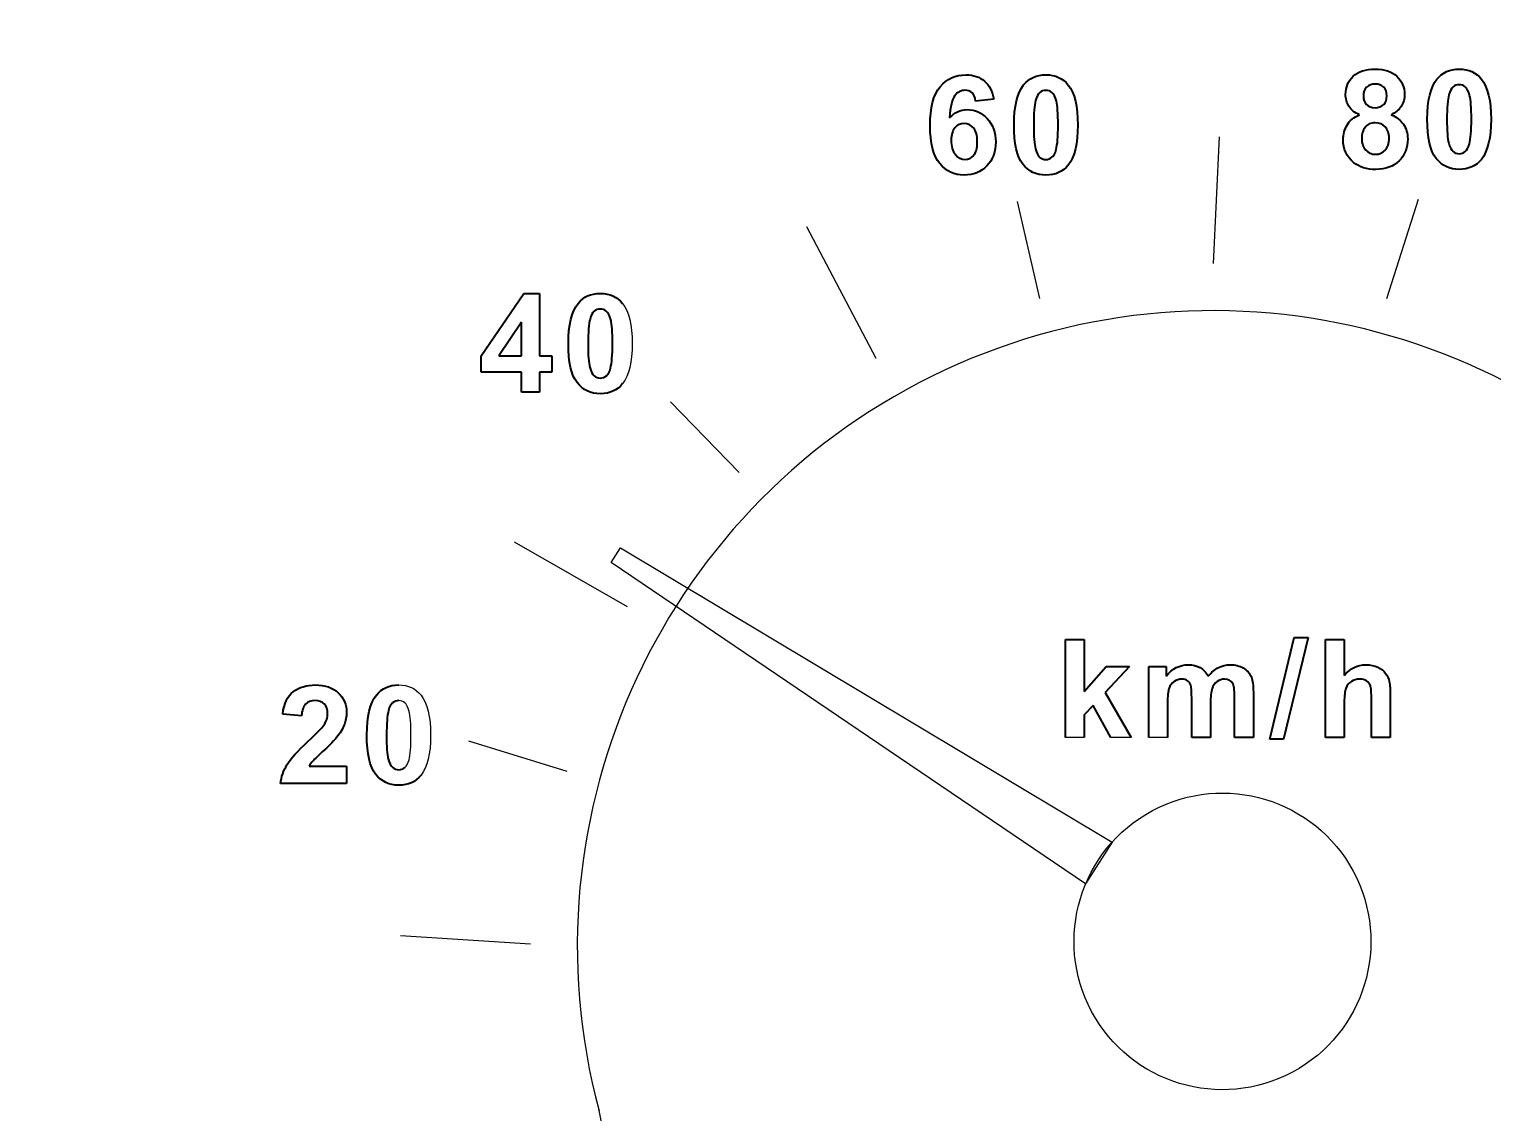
# Model space of a CAD drawing. Header units: millimetres. Extents: x 2768 to 3957, y 940 to 1781.
# Drawn here: x 3126.9 to 3202.1, y 1482.6 to 1538.3 of the extents above; entities that cross this region are included whole.
import ezdxf

# ---------------------------------------------------------------- set-up
doc = ezdxf.new("R2010")
doc.units = ezdxf.units.MM
doc.layers.add('layer 1', color=7, linetype='Continuous')
doc.layers.add('尺寸标注', color=2, linetype='Continuous', lineweight=25)
doc.styles.add('SGW', font='gbenor.shx', dxfattribs={"width": 0.6, "bigfont": 'hztxt.shx'})
doc.dimstyles.new('线性', dxfattribs={"dimtxt": 7, "dimasz": 3.5, "dimexe": 1.25, "dimexo": 0.625, "dimtad": 1, "dimdsep": 46, "dimtxsty": 'SGW', "dimcen": 2.5, "dimadec": 0, "dimazin": 0, "dimtfac": 1, "dimtmove": 0, "dimatfit": 3, "dimfxl": 0, "dimarcsym": 0})

# ---------------------------------------------------------------- blocks, each defined once
blk = doc.blocks.new('*D3')
at = {"layer": 'Defpoints', "color": 0, "transparency": 16777216}
for p in [(3153.99, 1607.225), (3267.573, 1607.225), (3238.49, 1435.655)]:
    blk.add_point(p, dxfattribs=at)
at = {"layer": '尺寸标注', "color": 0, "lineweight": -2, "transparency": 16777216}
for p, q in [((3154.615, 1607.225), (3268.823, 1607.225)), ((3267.573, 1439.155), (3267.573, 1603.725)), ((3239.115, 1435.655), (3268.823, 1435.655))]:
    blk.add_line(p, q, dxfattribs=at)
at = {"layer": '尺寸标注', "color": 0, "transparency": 16777216}
for points in [[(3266.989, 1603.725), (3268.156, 1603.725), (3267.573, 1607.225)], [(3266.989, 1439.155), (3268.156, 1439.155), (3267.573, 1435.655)]]:
    blk.add_solid(points, dxfattribs=at)
at = {"layer": '尺寸标注', "color": 0, "transparency": 16777216, "insert": (3263.448, 1507.203), "char_height": 7, "attachment_point": 5, "rotation": 90, "style": 'SGW'}
blk.add_mtext('\\M+181A3171.6%%P0.5', dxfattribs=at)
blk = doc.blocks.new('_DotSmall')
at = {"color": 0, "linetype": 'ByBlock', "const_width": 0.5}
blk.add_lwpolyline([(-0.0625, 0, 1), (0.0625, 0, 1)], format="xyb", close=True, dxfattribs=at)
blk = doc.blocks.new('*D5')
at = {"layer": 'Defpoints', "color": 0, "transparency": 16777216}
for p in [(2845.68, 1489.724), (3250.544, 1487.475), (3250.544, 1384.509)]:
    blk.add_point(p, dxfattribs=at)
at = {"layer": '尺寸标注', "color": 0, "lineweight": -2, "transparency": 16777216}
for p, q in [((2845.68, 1489.099), (2845.68, 1383.259)), ((3250.544, 1486.85), (3250.544, 1383.259)), ((2849.18, 1384.509), (3247.044, 1384.509))]:
    blk.add_line(p, q, dxfattribs=at)
at = {"layer": '尺寸标注', "color": 0, "transparency": 16777216}
for points in [[(2849.18, 1385.093), (2849.18, 1383.926), (2845.68, 1384.509)], [(3247.044, 1385.093), (3247.044, 1383.926), (3250.544, 1384.509)]]:
    blk.add_solid(points, dxfattribs=at)
at = {"layer": '尺寸标注', "color": 0, "transparency": 16777216, "insert": (3048.112, 1388.634), "char_height": 7, "attachment_point": 5, "style": 'SGW'}
blk.add_mtext('404.9', dxfattribs=at)
blk = doc.blocks.new('*D6')
at = {"layer": 'Defpoints', "color": 0, "transparency": 16777216}
for p in [(3048.359, 1617.424), (3281.8, 1617.424), (3048.242, 1422.425)]:
    blk.add_point(p, dxfattribs=at)
at = {"layer": '尺寸标注', "color": 0, "lineweight": -2, "transparency": 16777216}
for p, q in [((3048.984, 1617.424), (3283.05, 1617.424)), ((3281.8, 1425.925), (3281.8, 1613.924)), ((3048.867, 1422.425), (3283.05, 1422.425))]:
    blk.add_line(p, q, dxfattribs=at)
at = {"layer": '尺寸标注', "color": 0, "transparency": 16777216}
for points in [[(3281.217, 1613.924), (3282.383, 1613.924), (3281.8, 1617.424)], [(3281.217, 1425.925), (3282.383, 1425.925), (3281.8, 1422.425)]]:
    blk.add_solid(points, dxfattribs=at)
at = {"layer": '尺寸标注', "color": 0, "transparency": 16777216, "insert": (3277.675, 1519.924), "char_height": 7, "attachment_point": 5, "rotation": 90, "style": 'SGW'}
blk.add_mtext('195', dxfattribs=at)

msp = doc.modelspace()

# ---------------------------------------------------------------- linework, layer by layer
at = {"layer": 'layer 1', "color": 7}
for points, knots in [([(3195.001, 1535.878), (3195.264, 1536.124), (3195.638, 1536.247), (3196.123, 1536.247), (3196.123, 1536.247), (3196.602, 1536.247), (3196.975, 1536.124), (3197.24, 1535.878)], [0.1875, 0.1875, 0.1875, 0.1875, 0.25, 0.25, 0.25, 0.25, 0.3125, 0.3125, 0.3125, 0.3125]), ([(3176.164, 1531.264), (3175.862, 1530.952), (3175.472, 1530.796), (3174.997, 1530.796), (3174.997, 1530.796), (3174.488, 1530.796), (3174.068, 1530.993), (3173.74, 1531.389), (3173.74, 1531.389), (3173.412, 1531.786), (3173.247, 1532.435), (3173.247, 1533.338), (3173.247, 1533.338), (3173.247, 1534.263), (3173.417, 1534.93), (3173.76, 1535.339)], [0.5625, 0.5625, 0.5625, 0.5625, 0.625, 0.625, 0.625, 0.625, 0.6875, 0.6875, 0.6875, 0.6875, 0.75, 0.75, 0.75, 0.75, 0.8125, 0.8125, 0.8125, 0.8125]), ([(3173.76, 1535.339), (3174.102, 1535.749), (3174.546, 1535.953), (3175.093, 1535.953), (3175.093, 1535.953), (3175.476, 1535.953), (3175.794, 1535.845), (3176.046, 1535.631)], [0.8125, 0.8125, 0.8125, 0.8125, 0.875, 0.875, 0.875, 0.875, 0.9375, 0.9375, 0.9375, 0.9375]), ([(3178.011, 1531.362), (3177.71, 1531.74), (3177.56, 1532.414), (3177.56, 1533.383), (3177.56, 1533.383), (3177.56, 1534.334), (3177.725, 1535.018), (3178.056, 1535.436)], [0.625, 0.625, 0.625, 0.625, 0.75, 0.75, 0.75, 0.75, 0.875, 0.875, 0.875, 0.875]), ([(3180.347, 1535.429), (3180.675, 1535.016), (3180.839, 1534.33), (3180.839, 1533.372), (3180.839, 1533.372), (3180.839, 1532.417), (3180.673, 1531.73), (3180.343, 1531.312)], [0.125, 0.125, 0.125, 0.125, 0.25, 0.25, 0.25, 0.25, 0.375, 0.375, 0.375, 0.375]), ([(3194.777, 1534.337), (3194.663, 1534.521), (3194.607, 1534.725), (3194.607, 1534.945), (3194.607, 1534.945), (3194.607, 1535.321), (3194.737, 1535.632), (3195.001, 1535.878)], [0.0625, 0.0625, 0.0625, 0.0625, 0.125, 0.125, 0.125, 0.125, 0.1875, 0.1875, 0.1875, 0.1875]), ([(3196.565, 1535.315), (3196.455, 1535.424), (3196.312, 1535.478), (3196.132, 1535.478), (3196.132, 1535.478), (3195.946, 1535.478), (3195.798, 1535.423), (3195.687, 1535.314)], [0.625, 0.625, 0.625, 0.625, 0.75, 0.75, 0.75, 0.75, 0.875, 0.875, 0.875, 0.875]), ([(3196.564, 1534.426), (3196.673, 1534.535), (3196.728, 1534.686), (3196.728, 1534.879), (3196.728, 1534.879), (3196.728, 1535.061), (3196.674, 1535.206), (3196.565, 1535.315)], [0.375, 0.375, 0.375, 0.375, 0.5, 0.5, 0.5, 0.5, 0.625, 0.625, 0.625, 0.625]), ([(3197.24, 1535.878), (3197.505, 1535.632), (3197.638, 1535.321), (3197.638, 1534.945), (3197.638, 1534.945), (3197.638, 1534.711), (3197.577, 1534.502), (3197.455, 1534.319)], [0.3125, 0.3125, 0.3125, 0.3125, 0.375, 0.375, 0.375, 0.375, 0.4375, 0.4375, 0.4375, 0.4375]), ([(3199.257, 1531.657), (3198.956, 1532.034), (3198.805, 1532.708), (3198.805, 1533.677), (3198.805, 1533.677), (3198.805, 1534.628), (3198.971, 1535.313), (3199.302, 1535.73)], [0.625, 0.625, 0.625, 0.625, 0.75, 0.75, 0.75, 0.75, 0.875, 0.875, 0.875, 0.875]), ([(3201.592, 1535.723), (3201.92, 1535.31), (3202.085, 1534.625), (3202.085, 1533.666), (3202.085, 1533.666), (3202.085, 1532.711), (3201.919, 1532.025), (3201.589, 1531.606)], [0.125, 0.125, 0.125, 0.125, 0.25, 0.25, 0.25, 0.25, 0.375, 0.375, 0.375, 0.375]), ([(3175.411, 1535.02), (3175.314, 1535.111), (3175.188, 1535.157), (3175.034, 1535.157), (3175.034, 1535.157), (3174.831, 1535.157), (3174.658, 1535.065), (3174.516, 1534.881)], [0.125, 0.125, 0.125, 0.125, 0.1875, 0.1875, 0.1875, 0.1875, 0.25, 0.25, 0.25, 0.25]), ([(3178.672, 1534.636), (3178.606, 1534.386), (3178.572, 1533.965), (3178.572, 1533.372), (3178.572, 1533.372), (3178.572, 1532.779), (3178.603, 1532.373), (3178.661, 1532.151)], [0.1666667, 0.1666667, 0.1666667, 0.1666667, 0.25, 0.25, 0.25, 0.25, 0.3333333, 0.3333333, 0.3333333, 0.3333333]), ([(3179.727, 1532.111), (3179.793, 1532.36), (3179.827, 1532.779), (3179.827, 1533.372), (3179.827, 1533.372), (3179.827, 1533.965), (3179.796, 1534.372), (3179.737, 1534.594)], [0.6666667, 0.6666667, 0.6666667, 0.6666667, 0.75, 0.75, 0.75, 0.75, 0.8333333, 0.8333333, 0.8333333, 0.8333333]), ([(3199.918, 1534.93), (3199.852, 1534.68), (3199.818, 1534.259), (3199.818, 1533.666), (3199.818, 1533.666), (3199.818, 1533.074), (3199.848, 1532.667), (3199.907, 1532.446)], [0.1666667, 0.1666667, 0.1666667, 0.1666667, 0.25, 0.25, 0.25, 0.25, 0.3333333, 0.3333333, 0.3333333, 0.3333333]), ([(3200.973, 1532.406), (3201.038, 1532.654), (3201.073, 1533.074), (3201.073, 1533.666), (3201.073, 1533.666), (3201.073, 1534.259), (3201.042, 1534.666), (3200.983, 1534.888)], [0.6666667, 0.6666667, 0.6666667, 0.6666667, 0.75, 0.75, 0.75, 0.75, 0.8333333, 0.8333333, 0.8333333, 0.8333333]), ([(3174.249, 1533.734), (3174.491, 1534.019), (3174.79, 1534.161), (3175.148, 1534.161), (3175.148, 1534.161), (3175.553, 1534.161), (3175.899, 1534.007), (3176.187, 1533.699)], [0.3125, 0.3125, 0.3125, 0.3125, 0.375, 0.375, 0.375, 0.375, 0.4375, 0.4375, 0.4375, 0.4375]), ([(3195.686, 1534.425), (3195.796, 1534.317), (3195.94, 1534.262), (3196.123, 1534.262), (3196.123, 1534.262), (3196.306, 1534.262), (3196.453, 1534.317), (3196.564, 1534.426)], [0.125, 0.125, 0.125, 0.125, 0.25, 0.25, 0.25, 0.25, 0.375, 0.375, 0.375, 0.375]), ([(3175.479, 1533.219), (3175.351, 1533.372), (3175.19, 1533.449), (3174.997, 1533.449), (3174.997, 1533.449), (3174.811, 1533.449), (3174.653, 1533.376), (3174.525, 1533.23)], [0.625, 0.625, 0.625, 0.625, 0.75, 0.75, 0.75, 0.75, 0.875, 0.875, 0.875, 0.875]), ([(3175.493, 1531.808), (3175.613, 1531.948), (3175.672, 1532.179), (3175.672, 1532.497), (3175.672, 1532.497), (3175.672, 1532.825), (3175.608, 1533.066), (3175.479, 1533.219)], [0.375, 0.375, 0.375, 0.375, 0.5, 0.5, 0.5, 0.5, 0.625, 0.625, 0.625, 0.625]), ([(3176.187, 1533.699), (3176.475, 1533.392), (3176.619, 1532.995), (3176.619, 1532.508), (3176.619, 1532.508), (3176.619, 1531.99), (3176.468, 1531.576), (3176.164, 1531.264)], [0.4375, 0.4375, 0.4375, 0.4375, 0.5, 0.5, 0.5, 0.5, 0.5625, 0.5625, 0.5625, 0.5625]), ([(3195.02, 1531.447), (3194.659, 1531.733), (3194.479, 1532.123), (3194.479, 1532.62), (3194.479, 1532.62), (3194.479, 1532.893), (3194.547, 1533.143), (3194.682, 1533.372)], [0.8125, 0.8125, 0.8125, 0.8125, 0.875, 0.875, 0.875, 0.875, 0.9375, 0.9375, 0.9375, 0.9375]), ([(3196.642, 1533.272), (3196.509, 1533.416), (3196.34, 1533.488), (3196.135, 1533.488), (3196.135, 1533.488), (3195.899, 1533.488), (3195.723, 1533.405), (3195.607, 1533.243)], [0.625, 0.625, 0.625, 0.625, 0.75, 0.75, 0.75, 0.75, 0.875, 0.875, 0.875, 0.875]), ([(3195.638, 1532.088), (3195.774, 1531.939), (3195.945, 1531.865), (3196.15, 1531.865), (3196.15, 1531.865), (3196.35, 1531.865), (3196.515, 1531.936), (3196.646, 1532.08), (3196.646, 1532.08), (3196.776, 1532.223), (3196.842, 1532.43), (3196.842, 1532.702), (3196.842, 1532.702), (3196.842, 1532.938), (3196.775, 1533.129), (3196.642, 1533.272)], [0.125, 0.125, 0.125, 0.125, 0.25, 0.25, 0.25, 0.25, 0.375, 0.375, 0.375, 0.375, 0.5, 0.5, 0.5, 0.5, 0.625, 0.625, 0.625, 0.625]), ([(3197.581, 1533.408), (3197.727, 1533.192), (3197.799, 1532.943), (3197.799, 1532.661), (3197.799, 1532.661), (3197.799, 1532.194), (3197.651, 1531.815), (3197.354, 1531.524)], [0.5625, 0.5625, 0.5625, 0.5625, 0.625, 0.625, 0.625, 0.625, 0.6875, 0.6875, 0.6875, 0.6875]), ([(3174.549, 1531.855), (3174.693, 1531.683), (3174.859, 1531.598), (3175.045, 1531.598), (3175.045, 1531.598), (3175.225, 1531.598), (3175.373, 1531.668), (3175.493, 1531.808)], [0.125, 0.125, 0.125, 0.125, 0.25, 0.25, 0.25, 0.25, 0.375, 0.375, 0.375, 0.375]), ([(3178.887, 1531.708), (3178.979, 1531.635), (3179.082, 1531.598), (3179.199, 1531.598), (3179.199, 1531.598), (3179.316, 1531.598), (3179.421, 1531.635), (3179.513, 1531.71)], [0.4166667, 0.4166667, 0.4166667, 0.4166667, 0.5, 0.5, 0.5, 0.5, 0.5833333, 0.5833333, 0.5833333, 0.5833333]), ([(3197.354, 1531.524), (3197.056, 1531.232), (3196.661, 1531.086), (3196.167, 1531.086), (3196.167, 1531.086), (3195.707, 1531.086), (3195.325, 1531.206), (3195.02, 1531.447)], [0.6875, 0.6875, 0.6875, 0.6875, 0.75, 0.75, 0.75, 0.75, 0.8125, 0.8125, 0.8125, 0.8125]), ([(3201.589, 1531.606), (3201.316, 1531.261), (3200.935, 1531.09), (3200.445, 1531.09), (3200.445, 1531.09), (3199.954, 1531.09), (3199.558, 1531.278), (3199.257, 1531.657)], [0.375, 0.375, 0.375, 0.375, 0.5, 0.5, 0.5, 0.5, 0.625, 0.625, 0.625, 0.625]), ([(3200.133, 1532.002), (3200.225, 1531.929), (3200.328, 1531.892), (3200.445, 1531.892), (3200.445, 1531.892), (3200.562, 1531.892), (3200.667, 1531.929), (3200.759, 1532.005)], [0.4166667, 0.4166667, 0.4166667, 0.4166667, 0.5, 0.5, 0.5, 0.5, 0.5833333, 0.5833333, 0.5833333, 0.5833333]), ([(3180.343, 1531.312), (3180.07, 1530.967), (3179.689, 1530.796), (3179.199, 1530.796), (3179.199, 1530.796), (3178.708, 1530.796), (3178.312, 1530.984), (3178.011, 1531.362)], [0.375, 0.375, 0.375, 0.375, 0.5, 0.5, 0.5, 0.5, 0.625, 0.625, 0.625, 0.625]), ([(3155.102, 1520.121), (3154.801, 1520.498), (3154.65, 1521.172), (3154.65, 1522.141), (3154.65, 1522.141), (3154.65, 1523.092), (3154.816, 1523.777), (3155.147, 1524.194)], [0.625, 0.625, 0.625, 0.625, 0.75, 0.75, 0.75, 0.75, 0.875, 0.875, 0.875, 0.875]), ([(3155.763, 1523.395), (3155.697, 1523.144), (3155.663, 1522.723), (3155.663, 1522.131), (3155.663, 1522.131), (3155.663, 1521.538), (3155.693, 1521.131), (3155.752, 1520.91)], [0.1666667, 0.1666667, 0.1666667, 0.1666667, 0.25, 0.25, 0.25, 0.25, 0.3333333, 0.3333333, 0.3333333, 0.3333333]), ([(3156.818, 1520.87), (3156.883, 1521.118), (3156.918, 1521.538), (3156.918, 1522.131), (3156.918, 1522.131), (3156.918, 1522.723), (3156.887, 1523.13), (3156.828, 1523.352)], [0.6666667, 0.6666667, 0.6666667, 0.6666667, 0.75, 0.75, 0.75, 0.75, 0.8333333, 0.8333333, 0.8333333, 0.8333333]), ([(3155.978, 1520.467), (3156.07, 1520.394), (3156.173, 1520.356), (3156.29, 1520.356), (3156.29, 1520.356), (3156.407, 1520.356), (3156.512, 1520.394), (3156.604, 1520.469)], [0.4166667, 0.4166667, 0.4166667, 0.4166667, 0.5, 0.5, 0.5, 0.5, 0.5833333, 0.5833333, 0.5833333, 0.5833333]), ([(3157.434, 1520.07), (3157.161, 1519.726), (3156.78, 1519.554), (3156.29, 1519.554), (3156.29, 1519.554), (3155.799, 1519.554), (3155.403, 1519.742), (3155.102, 1520.121)], [0.375, 0.375, 0.375, 0.375, 0.5, 0.5, 0.5, 0.5, 0.625, 0.625, 0.625, 0.625]), ([(3185.376, 1505.031), (3185.695, 1505.419), (3186.076, 1505.613), (3186.517, 1505.613), (3186.517, 1505.613), (3186.751, 1505.613), (3186.954, 1505.564), (3187.126, 1505.468)], [0.06666667, 0.06666667, 0.06666667, 0.06666667, 0.1, 0.1, 0.1, 0.10000001, 0.13333333, 0.13333333, 0.13333333, 0.13333333]), ([(3187.55, 1505.031), (3187.71, 1505.226), (3187.884, 1505.372), (3188.07, 1505.468), (3188.07, 1505.468), (3188.256, 1505.564), (3188.455, 1505.613), (3188.666, 1505.613), (3188.666, 1505.613), (3188.934, 1505.613), (3189.163, 1505.557), (3189.348, 1505.448)], [0.1666667, 0.1666667, 0.1666667, 0.1666667, 0.2, 0.2, 0.2, 0.2, 0.2333333, 0.2333333, 0.2333333, 0.2333333, 0.2666667, 0.2666667, 0.2666667, 0.2666667]), ([(3194.539, 1505.065), (3194.852, 1505.429), (3195.224, 1505.613), (3195.658, 1505.613), (3195.658, 1505.613), (3195.882, 1505.613), (3196.082, 1505.57), (3196.261, 1505.488)], [0.0526316, 0.0526316, 0.0526316, 0.0526316, 0.1052632, 0.1052632, 0.1052632, 0.1052632, 0.1578947, 0.1578947, 0.1578947, 0.1578947]), ([(3140.509, 1504.225), (3140.812, 1504.457), (3141.191, 1504.573), (3141.646, 1504.573), (3141.646, 1504.573), (3142.145, 1504.573), (3142.536, 1504.438), (3142.821, 1504.17)], [0.57142857, 0.57142857, 0.57142857, 0.57142857, 0.61904762, 0.61904762, 0.61904762, 0.61904763, 0.66666667, 0.66666667, 0.66666667, 0.66666667]), ([(3186.484, 1504.795), (3186.411, 1504.846), (3186.313, 1504.872), (3186.189, 1504.872), (3186.189, 1504.872), (3186.039, 1504.872), (3185.905, 1504.832), (3185.786, 1504.751)], [0.76666667, 0.76666667, 0.76666667, 0.76666667, 0.8, 0.8, 0.8, 0.80000001, 0.83333333, 0.83333333, 0.83333333, 0.83333333]), ([(3186.695, 1501.871), (3186.695, 1501.871), (3186.695, 1503.876), (3186.695, 1503.876), (3186.695, 1503.876), (3186.695, 1504.232), (3186.678, 1504.461), (3186.644, 1504.565)], [0.66666667, 0.66666667, 0.66666667, 0.66666667, 0.7, 0.7, 0.7, 0.70000001, 0.73333333, 0.73333333, 0.73333333, 0.73333333]), ([(3188.797, 1504.665), (3188.707, 1504.802), (3188.57, 1504.872), (3188.384, 1504.872), (3188.384, 1504.872), (3188.248, 1504.872), (3188.121, 1504.831), (3188.001, 1504.747)], [0.46666667, 0.46666667, 0.46666667, 0.46666667, 0.5, 0.5, 0.5, 0.50000001, 0.53333333, 0.53333333, 0.53333333, 0.53333333]), ([(3195.684, 1504.78), (3195.591, 1504.841), (3195.475, 1504.872), (3195.335, 1504.872), (3195.335, 1504.872), (3195.174, 1504.872), (3195.03, 1504.833), (3194.904, 1504.754)], [0.5789474, 0.5789474, 0.5789474, 0.5789474, 0.6315789, 0.6315789, 0.6315789, 0.631579, 0.6842105, 0.6842105, 0.6842105, 0.6842105]), ([(3142.076, 1502.506), (3142.209, 1502.706), (3142.276, 1502.904), (3142.276, 1503.099), (3142.276, 1503.099), (3142.276, 1503.314), (3142.219, 1503.48), (3142.102, 1503.596), (3142.102, 1503.596), (3141.986, 1503.713), (3141.826, 1503.77), (3141.621, 1503.77), (3141.621, 1503.77), (3141.419, 1503.77), (3141.259, 1503.709), (3141.139, 1503.588)], [0.2380952, 0.2380952, 0.2380952, 0.2380952, 0.2857143, 0.2857143, 0.2857143, 0.2857143, 0.3333333, 0.3333333, 0.3333333, 0.3333333, 0.3809524, 0.3809524, 0.3809524, 0.3809524, 0.4285714, 0.4285714, 0.4285714, 0.4285714]), ([(3142.821, 1504.17), (3143.105, 1503.901), (3143.248, 1503.567), (3143.248, 1503.167), (3143.248, 1503.167), (3143.248, 1502.94), (3143.207, 1502.724), (3143.125, 1502.518)], [0.66666667, 0.66666667, 0.66666667, 0.66666667, 0.71428571, 0.71428571, 0.71428571, 0.71428572, 0.76190476, 0.76190476, 0.76190476, 0.76190476]), ([(3144.743, 1499.983), (3144.442, 1500.36), (3144.291, 1501.034), (3144.291, 1502.003), (3144.291, 1502.003), (3144.291, 1502.954), (3144.457, 1503.639), (3144.788, 1504.056)], [0.625, 0.625, 0.625, 0.625, 0.75, 0.75, 0.75, 0.75, 0.875, 0.875, 0.875, 0.875]), ([(3185.529, 1504.403), (3185.477, 1504.251), (3185.451, 1504), (3185.451, 1503.649), (3185.451, 1503.649), (3185.451, 1503.649), (3185.451, 1501.871), (3185.451, 1501.871)], [0.86666667, 0.86666667, 0.86666667, 0.86666667, 0.9, 0.9, 0.9, 0.90000001, 0.93333333, 0.93333333, 0.93333333, 0.93333333]), ([(3187.743, 1504.384), (3187.69, 1504.224), (3187.663, 1503.972), (3187.663, 1503.628), (3187.663, 1503.628), (3187.663, 1503.628), (3187.663, 1501.871), (3187.663, 1501.871)], [0.56666667, 0.56666667, 0.56666667, 0.56666667, 0.6, 0.6, 0.6, 0.60000001, 0.63333333, 0.63333333, 0.63333333, 0.63333333]), ([(3145.404, 1503.256), (3145.338, 1503.006), (3145.304, 1502.585), (3145.304, 1501.992), (3145.304, 1501.992), (3145.304, 1501.4), (3145.334, 1500.993), (3145.393, 1500.772)], [0.1666667, 0.1666667, 0.1666667, 0.1666667, 0.25, 0.25, 0.25, 0.25, 0.3333333, 0.3333333, 0.3333333, 0.3333333]), ([(3147.075, 1499.932), (3146.802, 1499.587), (3146.421, 1499.416), (3145.931, 1499.416), (3145.931, 1499.416), (3145.44, 1499.416), (3145.044, 1499.604), (3144.743, 1499.983)], [0.375, 0.375, 0.375, 0.375, 0.5, 0.5, 0.5, 0.5, 0.625, 0.625, 0.625, 0.625]), ([(3145.619, 1500.328), (3145.711, 1500.255), (3145.814, 1500.218), (3145.931, 1500.218), (3145.931, 1500.218), (3146.048, 1500.218), (3146.153, 1500.255), (3146.245, 1500.331)], [0.4166667, 0.4166667, 0.4166667, 0.4166667, 0.5, 0.5, 0.5, 0.5, 0.5833333, 0.5833333, 0.5833333, 0.5833333])]:
    msp.add_open_spline(points, degree=3, knots=knots, dxfattribs=at)
for points in [[(3199.302, 1535.73), (3199.574, 1536.075), (3199.955, 1536.247), (3200.445, 1536.247)], [(3200.445, 1536.247), (3200.935, 1536.247), (3201.317, 1536.072), (3201.592, 1535.723)], [(3176.046, 1535.631), (3176.297, 1535.416), (3176.457, 1535.104), (3176.527, 1534.695)], [(3178.056, 1535.436), (3178.329, 1535.78), (3178.71, 1535.953), (3179.199, 1535.953)], [(3179.199, 1535.953), (3179.689, 1535.953), (3180.071, 1535.778), (3180.347, 1535.429)], [(3195.687, 1535.314), (3195.578, 1535.203), (3195.523, 1535.057), (3195.523, 1534.875)], [(3200.132, 1535.333), (3200.04, 1535.257), (3199.968, 1535.123), (3199.918, 1534.93)], [(3200.445, 1535.444), (3200.328, 1535.444), (3200.224, 1535.407), (3200.132, 1535.333)], [(3200.757, 1535.333), (3200.666, 1535.407), (3200.562, 1535.444), (3200.445, 1535.444)], [(3200.983, 1534.888), (3200.923, 1535.109), (3200.848, 1535.257), (3200.757, 1535.333)], [(3174.516, 1534.881), (3174.375, 1534.697), (3174.286, 1534.315), (3174.249, 1533.734)], [(3175.589, 1534.592), (3175.567, 1534.784), (3175.507, 1534.927), (3175.411, 1535.02)], [(3176.527, 1534.695), (3176.527, 1534.695), (3175.589, 1534.592), (3175.589, 1534.592)], [(3178.886, 1535.038), (3178.794, 1534.963), (3178.723, 1534.829), (3178.672, 1534.636)], [(3179.199, 1535.15), (3179.082, 1535.15), (3178.978, 1535.112), (3178.886, 1535.038)], [(3179.512, 1535.038), (3179.42, 1535.112), (3179.316, 1535.15), (3179.199, 1535.15)], [(3179.737, 1534.594), (3179.677, 1534.815), (3179.602, 1534.963), (3179.512, 1535.038)], [(3195.523, 1534.875), (3195.523, 1534.682), (3195.577, 1534.532), (3195.686, 1534.425)], [(3194.682, 1533.372), (3194.817, 1533.6), (3195.031, 1533.777), (3195.323, 1533.9)], [(3195.323, 1533.9), (3195.072, 1534.006), (3194.89, 1534.152), (3194.777, 1534.337)], [(3197.455, 1534.319), (3197.334, 1534.137), (3197.162, 1533.997), (3196.942, 1533.9)], [(3196.942, 1533.9), (3197.222, 1533.789), (3197.435, 1533.624), (3197.581, 1533.408)], [(3174.525, 1533.23), (3174.396, 1533.084), (3174.332, 1532.868), (3174.332, 1532.583)], [(3195.607, 1533.243), (3195.491, 1533.079), (3195.433, 1532.903), (3195.433, 1532.713)], [(3174.332, 1532.583), (3174.332, 1532.269), (3174.404, 1532.026), (3174.549, 1531.855)], [(3195.433, 1532.713), (3195.433, 1532.446), (3195.502, 1532.238), (3195.638, 1532.088)], [(3199.907, 1532.446), (3199.967, 1532.223), (3200.042, 1532.076), (3200.133, 1532.002)], [(3200.759, 1532.005), (3200.85, 1532.079), (3200.922, 1532.213), (3200.973, 1532.406)], [(3178.661, 1532.151), (3178.721, 1531.929), (3178.797, 1531.782), (3178.887, 1531.708)], [(3179.513, 1531.71), (3179.605, 1531.785), (3179.676, 1531.919), (3179.727, 1532.111)], [(3150.168, 1521.504), (3150.168, 1521.504), (3152.36, 1524.712), (3152.36, 1524.712)], [(3152.36, 1524.712), (3152.36, 1524.712), (3153.173, 1524.712), (3153.173, 1524.712)], [(3153.173, 1524.712), (3153.173, 1524.712), (3153.173, 1521.507), (3153.173, 1521.507)], [(3155.147, 1524.194), (3155.419, 1524.539), (3155.8, 1524.712), (3156.29, 1524.712)], [(3156.29, 1524.712), (3156.78, 1524.712), (3157.162, 1524.537), (3157.437, 1524.187)], [(3155.977, 1523.797), (3155.885, 1523.722), (3155.813, 1523.588), (3155.763, 1523.395)], [(3156.29, 1523.909), (3156.173, 1523.909), (3156.069, 1523.871), (3155.977, 1523.797)], [(3156.602, 1523.797), (3156.511, 1523.871), (3156.407, 1523.909), (3156.29, 1523.909)], [(3156.828, 1523.352), (3156.768, 1523.573), (3156.693, 1523.722), (3156.602, 1523.797)], [(3152.236, 1523.234), (3152.236, 1523.234), (3151.075, 1521.507), (3151.075, 1521.507)], [(3152.236, 1521.507), (3152.236, 1521.507), (3152.236, 1523.234), (3152.236, 1523.234)], [(3150.168, 1520.656), (3150.168, 1520.656), (3150.168, 1521.504), (3150.168, 1521.504)], [(3151.075, 1521.507), (3151.075, 1521.507), (3152.236, 1521.507), (3152.236, 1521.507)], [(3153.173, 1521.507), (3153.173, 1521.507), (3153.8, 1521.507), (3153.8, 1521.507)], [(3153.8, 1521.507), (3153.8, 1521.507), (3153.8, 1520.656), (3153.8, 1520.656)], [(3152.236, 1520.656), (3152.236, 1520.656), (3150.168, 1520.656), (3150.168, 1520.656)], [(3152.236, 1519.64), (3152.236, 1519.64), (3152.236, 1520.656), (3152.236, 1520.656)], [(3153.173, 1520.656), (3153.173, 1520.656), (3153.173, 1519.64), (3153.173, 1519.64)], [(3153.8, 1520.656), (3153.8, 1520.656), (3153.173, 1520.656), (3153.173, 1520.656)], [(3155.752, 1520.91), (3155.812, 1520.688), (3155.887, 1520.541), (3155.978, 1520.467)], [(3156.604, 1520.469), (3156.695, 1520.543), (3156.767, 1520.677), (3156.818, 1520.87)], [(3153.173, 1519.64), (3153.173, 1519.64), (3152.236, 1519.64), (3152.236, 1519.64)], [(3180.205, 1506.921), (3180.205, 1506.921), (3181.174, 1506.921), (3181.174, 1506.921)], [(3180.205, 1501.871), (3180.205, 1501.871), (3180.205, 1506.921), (3180.205, 1506.921)], [(3181.174, 1506.921), (3181.174, 1506.921), (3181.174, 1504.242), (3181.174, 1504.242)], [(3190.705, 1501.785), (3190.705, 1501.785), (3191.956, 1507.007), (3191.956, 1507.007)], [(3192.683, 1507.007), (3192.683, 1507.007), (3191.418, 1501.785), (3191.418, 1501.785)], [(3191.956, 1507.007), (3191.956, 1507.007), (3192.683, 1507.007), (3192.683, 1507.007)], [(3193.571, 1506.921), (3193.571, 1506.921), (3194.539, 1506.921), (3194.539, 1506.921)], [(3193.571, 1501.871), (3193.571, 1501.871), (3193.571, 1506.921), (3193.571, 1506.921)], [(3194.539, 1506.921), (3194.539, 1506.921), (3194.539, 1505.065), (3194.539, 1505.065)], [(3181.174, 1504.242), (3181.174, 1504.242), (3182.306, 1505.529), (3182.306, 1505.529)], [(3183.499, 1505.529), (3183.499, 1505.529), (3182.249, 1504.193), (3182.249, 1504.193)], [(3182.306, 1505.529), (3182.306, 1505.529), (3183.499, 1505.529), (3183.499, 1505.529)], [(3184.483, 1501.871), (3184.483, 1501.871), (3184.483, 1505.529), (3184.483, 1505.529)], [(3184.483, 1505.529), (3184.483, 1505.529), (3185.376, 1505.529), (3185.376, 1505.529)], [(3185.376, 1505.529), (3185.376, 1505.529), (3185.376, 1505.031), (3185.376, 1505.031)], [(3187.126, 1505.468), (3187.299, 1505.372), (3187.44, 1505.226), (3187.55, 1505.031)], [(3189.348, 1505.448), (3189.534, 1505.34), (3189.673, 1505.179), (3189.765, 1504.968)], [(3196.261, 1505.488), (3196.44, 1505.406), (3196.575, 1505.3), (3196.666, 1505.172)], [(3144.788, 1504.056), (3145.06, 1504.401), (3145.441, 1504.573), (3145.931, 1504.573)], [(3185.786, 1504.751), (3185.666, 1504.671), (3185.581, 1504.554), (3185.529, 1504.403)], [(3186.644, 1504.565), (3186.61, 1504.668), (3186.555, 1504.745), (3186.484, 1504.795)], [(3188.001, 1504.747), (3187.882, 1504.665), (3187.796, 1504.544), (3187.743, 1504.384)], [(3188.897, 1503.962), (3188.897, 1504.325), (3188.864, 1504.559), (3188.797, 1504.665)], [(3189.765, 1504.968), (3189.832, 1504.812), (3189.865, 1504.559), (3189.865, 1504.21)], [(3194.904, 1504.754), (3194.777, 1504.677), (3194.685, 1504.559), (3194.627, 1504.401)], [(3195.879, 1504.534), (3195.842, 1504.638), (3195.777, 1504.719), (3195.684, 1504.78)], [(3195.935, 1503.804), (3195.935, 1504.187), (3195.916, 1504.431), (3195.879, 1504.534)], [(3196.666, 1505.172), (3196.757, 1505.042), (3196.819, 1504.9), (3196.852, 1504.744)], [(3196.852, 1504.744), (3196.886, 1504.588), (3196.902, 1504.345), (3196.902, 1504.017)], [(3139.968, 1503.078), (3140.026, 1503.61), (3140.206, 1503.993), (3140.509, 1504.225)], [(3145.931, 1503.77), (3145.814, 1503.77), (3145.709, 1503.733), (3145.618, 1503.659)], [(3182.249, 1504.193), (3182.249, 1504.193), (3183.588, 1501.871), (3183.588, 1501.871)], [(3188.897, 1501.871), (3188.897, 1501.871), (3188.897, 1503.962), (3188.897, 1503.962)], [(3189.865, 1504.21), (3189.865, 1504.21), (3189.865, 1501.871), (3189.865, 1501.871)], [(3194.627, 1504.401), (3194.568, 1504.244), (3194.539, 1504.011), (3194.539, 1503.704)], [(3194.539, 1503.704), (3194.539, 1503.704), (3194.539, 1501.871), (3194.539, 1501.871)], [(3195.935, 1501.871), (3195.935, 1501.871), (3195.935, 1503.804), (3195.935, 1503.804)], [(3196.902, 1504.017), (3196.902, 1504.017), (3196.902, 1501.871), (3196.902, 1501.871)], [(3140.932, 1502.981), (3140.932, 1502.981), (3139.968, 1503.078), (3139.968, 1503.078)], [(3141.139, 1503.588), (3141.02, 1503.466), (3140.951, 1503.263), (3140.932, 1502.981)], [(3145.618, 1503.659), (3145.526, 1503.583), (3145.454, 1503.449), (3145.404, 1503.256)], [(3181.624, 1503.514), (3181.624, 1503.514), (3181.174, 1503.042), (3181.174, 1503.042)], [(3181.174, 1503.042), (3181.174, 1503.042), (3181.174, 1501.871), (3181.174, 1501.871)], [(3182.545, 1501.871), (3182.545, 1501.871), (3181.624, 1503.514), (3181.624, 1503.514)], [(3141.273, 1501.679), (3141.711, 1502.085), (3141.978, 1502.362), (3142.076, 1502.506)], [(3143.125, 1502.518), (3143.044, 1502.312), (3142.915, 1502.097), (3142.739, 1501.872)], [(3140.186, 1500.468), (3140.369, 1500.773), (3140.732, 1501.176), (3141.273, 1501.679)], [(3142.739, 1501.872), (3142.621, 1501.723), (3142.409, 1501.508), (3142.105, 1501.228)], [(3187.663, 1501.871), (3187.663, 1501.871), (3186.695, 1501.871), (3186.695, 1501.871)], [(3189.865, 1501.871), (3189.865, 1501.871), (3188.897, 1501.871), (3188.897, 1501.871)], [(3191.418, 1501.785), (3191.418, 1501.785), (3190.705, 1501.785), (3190.705, 1501.785)], [(3194.539, 1501.871), (3194.539, 1501.871), (3193.571, 1501.871), (3193.571, 1501.871)], [(3196.902, 1501.871), (3196.902, 1501.871), (3195.935, 1501.871), (3195.935, 1501.871)], [(3142.105, 1501.228), (3141.799, 1500.948), (3141.605, 1500.761), (3141.524, 1500.669)], [(3145.393, 1500.772), (3145.453, 1500.549), (3145.528, 1500.402), (3145.619, 1500.328)], [(3139.854, 1499.502), (3139.892, 1499.841), (3140.001, 1500.164), (3140.186, 1500.468)], [(3141.524, 1500.669), (3141.443, 1500.578), (3141.376, 1500.488), (3141.325, 1500.401)], [(3141.325, 1500.401), (3141.325, 1500.401), (3143.248, 1500.401), (3143.248, 1500.401)], [(3143.248, 1500.401), (3143.248, 1500.401), (3143.248, 1499.502), (3143.248, 1499.502)], [(3143.248, 1499.502), (3143.248, 1499.502), (3139.854, 1499.502), (3139.854, 1499.502)]]:
    msp.add_open_spline(points, degree=3, dxfattribs=at)
at = {"layer": 'layer 1', "color": 7, "lineweight": 0}
for points in [[(3187.817, 1526.241), (3187.817, 1526.241), (3188.126, 1532.769), (3188.126, 1532.769)], [(3178.894, 1524.456), (3178.894, 1524.456), (3177.74, 1529.432), (3177.74, 1529.432)], [(3196.731, 1524.451), (3196.731, 1524.451), (3198.355, 1529.566), (3198.355, 1529.566)], [(3170.475, 1521.359), (3170.475, 1521.359), (3166.907, 1528.131), (3166.907, 1528.131)], [(3214.581, 1509.883), (3205.482, 1522.878), (3188.366, 1527.464), (3173.988, 1520.76)], [(3173.988, 1520.76), (3159.61, 1514.055), (3152.121, 1497.996), (3156.227, 1482.672)], [(3163.428, 1515.494), (3163.428, 1515.494), (3159.908, 1519.127), (3159.908, 1519.127)], [(3157.685, 1508.589), (3157.685, 1508.589), (3151.879, 1511.924), (3151.879, 1511.924)], [(3145.931, 1504.573), (3146.421, 1504.573), (3146.803, 1504.398), (3147.078, 1504.049)], [(3146.243, 1503.659), (3146.152, 1503.733), (3146.048, 1503.77), (3145.931, 1503.77)], [(3146.469, 1503.214), (3146.409, 1503.435), (3146.334, 1503.583), (3146.243, 1503.659)], [(3154.583, 1500.124), (3154.583, 1500.124), (3149.542, 1501.682), (3149.542, 1501.682)], [(3146.245, 1500.331), (3146.336, 1500.405), (3146.408, 1500.539), (3146.459, 1500.732)], [(3152.696, 1491.244), (3152.696, 1491.244), (3146.021, 1491.67), (3146.021, 1491.67)], [(3156.208, 1482.771), (3156.208, 1482.771), (3156.407, 1481.733), (3156.407, 1481.733)]]:
    msp.add_open_spline(points, degree=3, dxfattribs=at)
for points, knots in [([(3157.437, 1524.187), (3157.765, 1523.775), (3157.93, 1523.089), (3157.93, 1522.131), (3157.93, 1522.131), (3157.93, 1521.176), (3157.764, 1520.489), (3157.434, 1520.07)], [0.125, 0.125, 0.125, 0.125, 0.25, 0.25, 0.25, 0.25, 0.375, 0.375, 0.375, 0.375]), ([(3147.078, 1504.049), (3147.406, 1503.636), (3147.571, 1502.951), (3147.571, 1501.992), (3147.571, 1501.992), (3147.571, 1501.037), (3147.405, 1500.351), (3147.075, 1499.932)], [0.125, 0.125, 0.125, 0.125, 0.25, 0.25, 0.25, 0.25, 0.375, 0.375, 0.375, 0.375]), ([(3146.459, 1500.732), (3146.524, 1500.98), (3146.558, 1501.4), (3146.558, 1501.992), (3146.558, 1501.992), (3146.558, 1502.585), (3146.528, 1502.992), (3146.469, 1503.214)], [0.6666667, 0.6666667, 0.6666667, 0.6666667, 0.75, 0.75, 0.75, 0.75, 0.8333333, 0.8333333, 0.8333333, 0.8333333])]:
    msp.add_open_spline(points, degree=3, knots=knots, dxfattribs=at)
at = {"layer": 'layer 1', "color": 22, "lineweight": 0}
for points in [[(3156.855, 1510.87), (3156.855, 1510.87), (3157.339, 1511.629), (3157.339, 1511.629)], [(3157.339, 1511.629), (3157.339, 1511.629), (3182.611, 1496.498), (3182.611, 1496.498)], [(3181.244, 1494.344), (3181.244, 1494.344), (3156.855, 1510.87), (3156.855, 1510.87)], [(3181.174, 1501.871), (3181.174, 1501.871), (3180.205, 1501.871), (3180.205, 1501.871)], [(3183.588, 1501.871), (3183.588, 1501.871), (3182.545, 1501.871), (3182.545, 1501.871)], [(3185.451, 1501.871), (3185.451, 1501.871), (3184.483, 1501.871), (3184.483, 1501.871)], [(3182.611, 1496.498), (3182.611, 1496.498), (3181.244, 1494.344), (3181.244, 1494.344)]]:
    msp.add_open_spline(points, degree=3, dxfattribs=at)
at = {"layer": 'layer 1', "color": 7, "lineweight": 9}
for points in [[(3180.205, 1506.921), (3180.205, 1506.921), (3181.174, 1506.921), (3181.174, 1506.921)], [(3180.205, 1501.871), (3180.205, 1501.871), (3180.205, 1506.921), (3180.205, 1506.921)], [(3181.174, 1506.921), (3181.174, 1506.921), (3181.174, 1504.242), (3181.174, 1504.242)], [(3190.705, 1501.785), (3190.705, 1501.785), (3191.956, 1507.007), (3191.956, 1507.007)], [(3192.683, 1507.007), (3192.683, 1507.007), (3191.418, 1501.785), (3191.418, 1501.785)], [(3191.956, 1507.007), (3191.956, 1507.007), (3192.683, 1507.007), (3192.683, 1507.007)], [(3193.571, 1506.921), (3193.571, 1506.921), (3194.539, 1506.921), (3194.539, 1506.921)], [(3193.571, 1501.871), (3193.571, 1501.871), (3193.571, 1506.921), (3193.571, 1506.921)], [(3194.539, 1506.921), (3194.539, 1506.921), (3194.539, 1505.065), (3194.539, 1505.065)], [(3181.174, 1504.242), (3181.174, 1504.242), (3182.306, 1505.529), (3182.306, 1505.529)], [(3183.499, 1505.529), (3183.499, 1505.529), (3182.249, 1504.193), (3182.249, 1504.193)], [(3182.306, 1505.529), (3182.306, 1505.529), (3183.499, 1505.529), (3183.499, 1505.529)], [(3184.483, 1501.871), (3184.483, 1501.871), (3184.483, 1505.529), (3184.483, 1505.529)], [(3184.483, 1505.529), (3184.483, 1505.529), (3185.376, 1505.529), (3185.376, 1505.529)], [(3185.376, 1505.529), (3185.376, 1505.529), (3185.376, 1505.031), (3185.376, 1505.031)], [(3187.126, 1505.468), (3187.299, 1505.372), (3187.44, 1505.226), (3187.55, 1505.031)], [(3189.348, 1505.448), (3189.534, 1505.34), (3189.673, 1505.179), (3189.765, 1504.968)], [(3196.261, 1505.488), (3196.44, 1505.406), (3196.575, 1505.3), (3196.666, 1505.172)], [(3185.786, 1504.751), (3185.666, 1504.671), (3185.581, 1504.554), (3185.529, 1504.403)], [(3186.644, 1504.565), (3186.61, 1504.668), (3186.555, 1504.745), (3186.484, 1504.795)], [(3188.001, 1504.747), (3187.882, 1504.665), (3187.796, 1504.544), (3187.743, 1504.384)], [(3188.897, 1503.962), (3188.897, 1504.325), (3188.864, 1504.559), (3188.797, 1504.665)], [(3189.765, 1504.968), (3189.832, 1504.812), (3189.865, 1504.559), (3189.865, 1504.21)], [(3194.904, 1504.754), (3194.777, 1504.677), (3194.685, 1504.559), (3194.627, 1504.401)], [(3195.879, 1504.534), (3195.842, 1504.638), (3195.777, 1504.719), (3195.684, 1504.78)], [(3195.935, 1503.804), (3195.935, 1504.187), (3195.916, 1504.431), (3195.879, 1504.534)], [(3196.666, 1505.172), (3196.757, 1505.042), (3196.819, 1504.9), (3196.852, 1504.744)], [(3196.852, 1504.744), (3196.886, 1504.588), (3196.902, 1504.345), (3196.902, 1504.017)], [(3182.249, 1504.193), (3182.249, 1504.193), (3183.588, 1501.871), (3183.588, 1501.871)], [(3188.897, 1501.871), (3188.897, 1501.871), (3188.897, 1503.962), (3188.897, 1503.962)], [(3189.865, 1504.21), (3189.865, 1504.21), (3189.865, 1501.871), (3189.865, 1501.871)], [(3194.627, 1504.401), (3194.568, 1504.244), (3194.539, 1504.011), (3194.539, 1503.704)], [(3194.539, 1503.704), (3194.539, 1503.704), (3194.539, 1501.871), (3194.539, 1501.871)], [(3195.935, 1501.871), (3195.935, 1501.871), (3195.935, 1503.804), (3195.935, 1503.804)], [(3196.902, 1504.017), (3196.902, 1504.017), (3196.902, 1501.871), (3196.902, 1501.871)], [(3181.624, 1503.514), (3181.624, 1503.514), (3181.174, 1503.042), (3181.174, 1503.042)], [(3181.174, 1503.042), (3181.174, 1503.042), (3181.174, 1501.871), (3181.174, 1501.871)], [(3182.545, 1501.871), (3182.545, 1501.871), (3181.624, 1503.514), (3181.624, 1503.514)], [(3181.174, 1501.871), (3181.174, 1501.871), (3180.205, 1501.871), (3180.205, 1501.871)], [(3183.588, 1501.871), (3183.588, 1501.871), (3182.545, 1501.871), (3182.545, 1501.871)], [(3185.451, 1501.871), (3185.451, 1501.871), (3184.483, 1501.871), (3184.483, 1501.871)], [(3187.663, 1501.871), (3187.663, 1501.871), (3186.695, 1501.871), (3186.695, 1501.871)], [(3189.865, 1501.871), (3189.865, 1501.871), (3188.897, 1501.871), (3188.897, 1501.871)], [(3191.418, 1501.785), (3191.418, 1501.785), (3190.705, 1501.785), (3190.705, 1501.785)], [(3194.539, 1501.871), (3194.539, 1501.871), (3193.571, 1501.871), (3193.571, 1501.871)], [(3196.902, 1501.871), (3196.902, 1501.871), (3195.935, 1501.871), (3195.935, 1501.871)]]:
    msp.add_open_spline(points, degree=3, dxfattribs=at)
for points, knots in [([(3185.376, 1505.031), (3185.695, 1505.419), (3186.076, 1505.613), (3186.517, 1505.613), (3186.517, 1505.613), (3186.751, 1505.613), (3186.954, 1505.564), (3187.126, 1505.468)], [0.06666667, 0.06666667, 0.06666667, 0.06666667, 0.1, 0.1, 0.1, 0.10000001, 0.13333333, 0.13333333, 0.13333333, 0.13333333]), ([(3187.55, 1505.031), (3187.71, 1505.226), (3187.884, 1505.372), (3188.07, 1505.468), (3188.07, 1505.468), (3188.256, 1505.564), (3188.455, 1505.613), (3188.666, 1505.613), (3188.666, 1505.613), (3188.934, 1505.613), (3189.163, 1505.557), (3189.348, 1505.448)], [0.1666667, 0.1666667, 0.1666667, 0.1666667, 0.2, 0.2, 0.2, 0.2, 0.2333333, 0.2333333, 0.2333333, 0.2333333, 0.2666667, 0.2666667, 0.2666667, 0.2666667]), ([(3194.539, 1505.065), (3194.852, 1505.429), (3195.224, 1505.613), (3195.658, 1505.613), (3195.658, 1505.613), (3195.882, 1505.613), (3196.082, 1505.57), (3196.261, 1505.488)], [0.0526316, 0.0526316, 0.0526316, 0.0526316, 0.1052632, 0.1052632, 0.1052632, 0.1052632, 0.1578947, 0.1578947, 0.1578947, 0.1578947]), ([(3186.484, 1504.795), (3186.411, 1504.846), (3186.313, 1504.872), (3186.189, 1504.872), (3186.189, 1504.872), (3186.039, 1504.872), (3185.905, 1504.832), (3185.786, 1504.751)], [0.76666667, 0.76666667, 0.76666667, 0.76666667, 0.8, 0.8, 0.8, 0.80000001, 0.83333333, 0.83333333, 0.83333333, 0.83333333]), ([(3186.695, 1501.871), (3186.695, 1501.871), (3186.695, 1503.876), (3186.695, 1503.876), (3186.695, 1503.876), (3186.695, 1504.232), (3186.678, 1504.461), (3186.644, 1504.565)], [0.66666667, 0.66666667, 0.66666667, 0.66666667, 0.7, 0.7, 0.7, 0.70000001, 0.73333333, 0.73333333, 0.73333333, 0.73333333]), ([(3188.797, 1504.665), (3188.707, 1504.802), (3188.57, 1504.872), (3188.384, 1504.872), (3188.384, 1504.872), (3188.248, 1504.872), (3188.121, 1504.831), (3188.001, 1504.747)], [0.46666667, 0.46666667, 0.46666667, 0.46666667, 0.5, 0.5, 0.5, 0.50000001, 0.53333333, 0.53333333, 0.53333333, 0.53333333]), ([(3195.684, 1504.78), (3195.591, 1504.841), (3195.475, 1504.872), (3195.335, 1504.872), (3195.335, 1504.872), (3195.174, 1504.872), (3195.03, 1504.833), (3194.904, 1504.754)], [0.5789474, 0.5789474, 0.5789474, 0.5789474, 0.6315789, 0.6315789, 0.6315789, 0.631579, 0.6842105, 0.6842105, 0.6842105, 0.6842105]), ([(3185.529, 1504.403), (3185.477, 1504.251), (3185.451, 1504), (3185.451, 1503.649), (3185.451, 1503.649), (3185.451, 1503.649), (3185.451, 1501.871), (3185.451, 1501.871)], [0.86666667, 0.86666667, 0.86666667, 0.86666667, 0.9, 0.9, 0.9, 0.90000001, 0.93333333, 0.93333333, 0.93333333, 0.93333333]), ([(3187.743, 1504.384), (3187.69, 1504.224), (3187.663, 1503.972), (3187.663, 1503.628), (3187.663, 1503.628), (3187.663, 1503.628), (3187.663, 1501.871), (3187.663, 1501.871)], [0.56666667, 0.56666667, 0.56666667, 0.56666667, 0.6, 0.6, 0.6, 0.60000001, 0.63333333, 0.63333333, 0.63333333, 0.63333333])]:
    msp.add_open_spline(points, degree=3, knots=knots, dxfattribs=at)
at = {"layer": 'layer 1', "color": 253, "lineweight": 20}
for points, knots in [([(3181.552, 1487.782), (3179.562, 1491.495), (3180.96, 1496.12), (3184.673, 1498.11), (3184.673, 1498.11), (3188.386, 1500.1), (3193.011, 1498.703), (3195.001, 1494.99)], [0.5, 0.5, 0.5, 0.5, 0.75, 0.75, 0.75, 0.75, 1, 1, 1, 1]), ([(3195.001, 1494.99), (3196.991, 1491.277), (3195.593, 1486.652), (3191.88, 1484.662), (3191.88, 1484.662), (3188.167, 1482.672), (3183.542, 1484.069), (3181.552, 1487.782)], [0, 0, 0, 0, 0.25, 0.25, 0.25, 0.25, 0.5, 0.5, 0.5, 0.5])]:
    msp.add_open_spline(points, degree=3, knots=knots, dxfattribs=at)

# ---------------------------------------------------------------- dimensions: what is measured, and where the dimension line sits
at = {"layer": '尺寸标注'}
dim = msp.add_linear_dim(base=(3281.8, 1617.424), p1=(3048.242, 1422.425), p2=(3048.359, 1617.424), angle=90, dimstyle='线性', dxfattribs=at)
dim.commit()
dim.dimension.update_dxf_attribs({"geometry": '*D6', "text_midpoint": (3281.8, 1519.924), "dimtype": 160})
dim = msp.add_linear_dim(base=(3267.573, 1607.225), p1=(3238.49, 1435.655), p2=(3153.99, 1607.225), angle=90, text='▲<>%%P0.5', dimstyle='线性', override={"dimdec": 1, "dimldrblk": 'DotSmall'}, dxfattribs=at)
dim.commit()
dim.dimension.update_dxf_attribs({"geometry": '*D3', "text_midpoint": (3267.573, 1507.203), "dimtype": 160})
dim = msp.add_linear_dim(base=(3250.544, 1384.509), p1=(2845.68, 1489.724), p2=(3250.544, 1487.475), dimstyle='线性', override={"dimdec": 1, "dimldrblk": 'DotSmall'}, dxfattribs=at)
dim.commit()
dim.dimension.update_dxf_attribs({"geometry": '*D5', "text_midpoint": (3048.112, 1388.634)})

doc.saveas('drawing.dxf')
